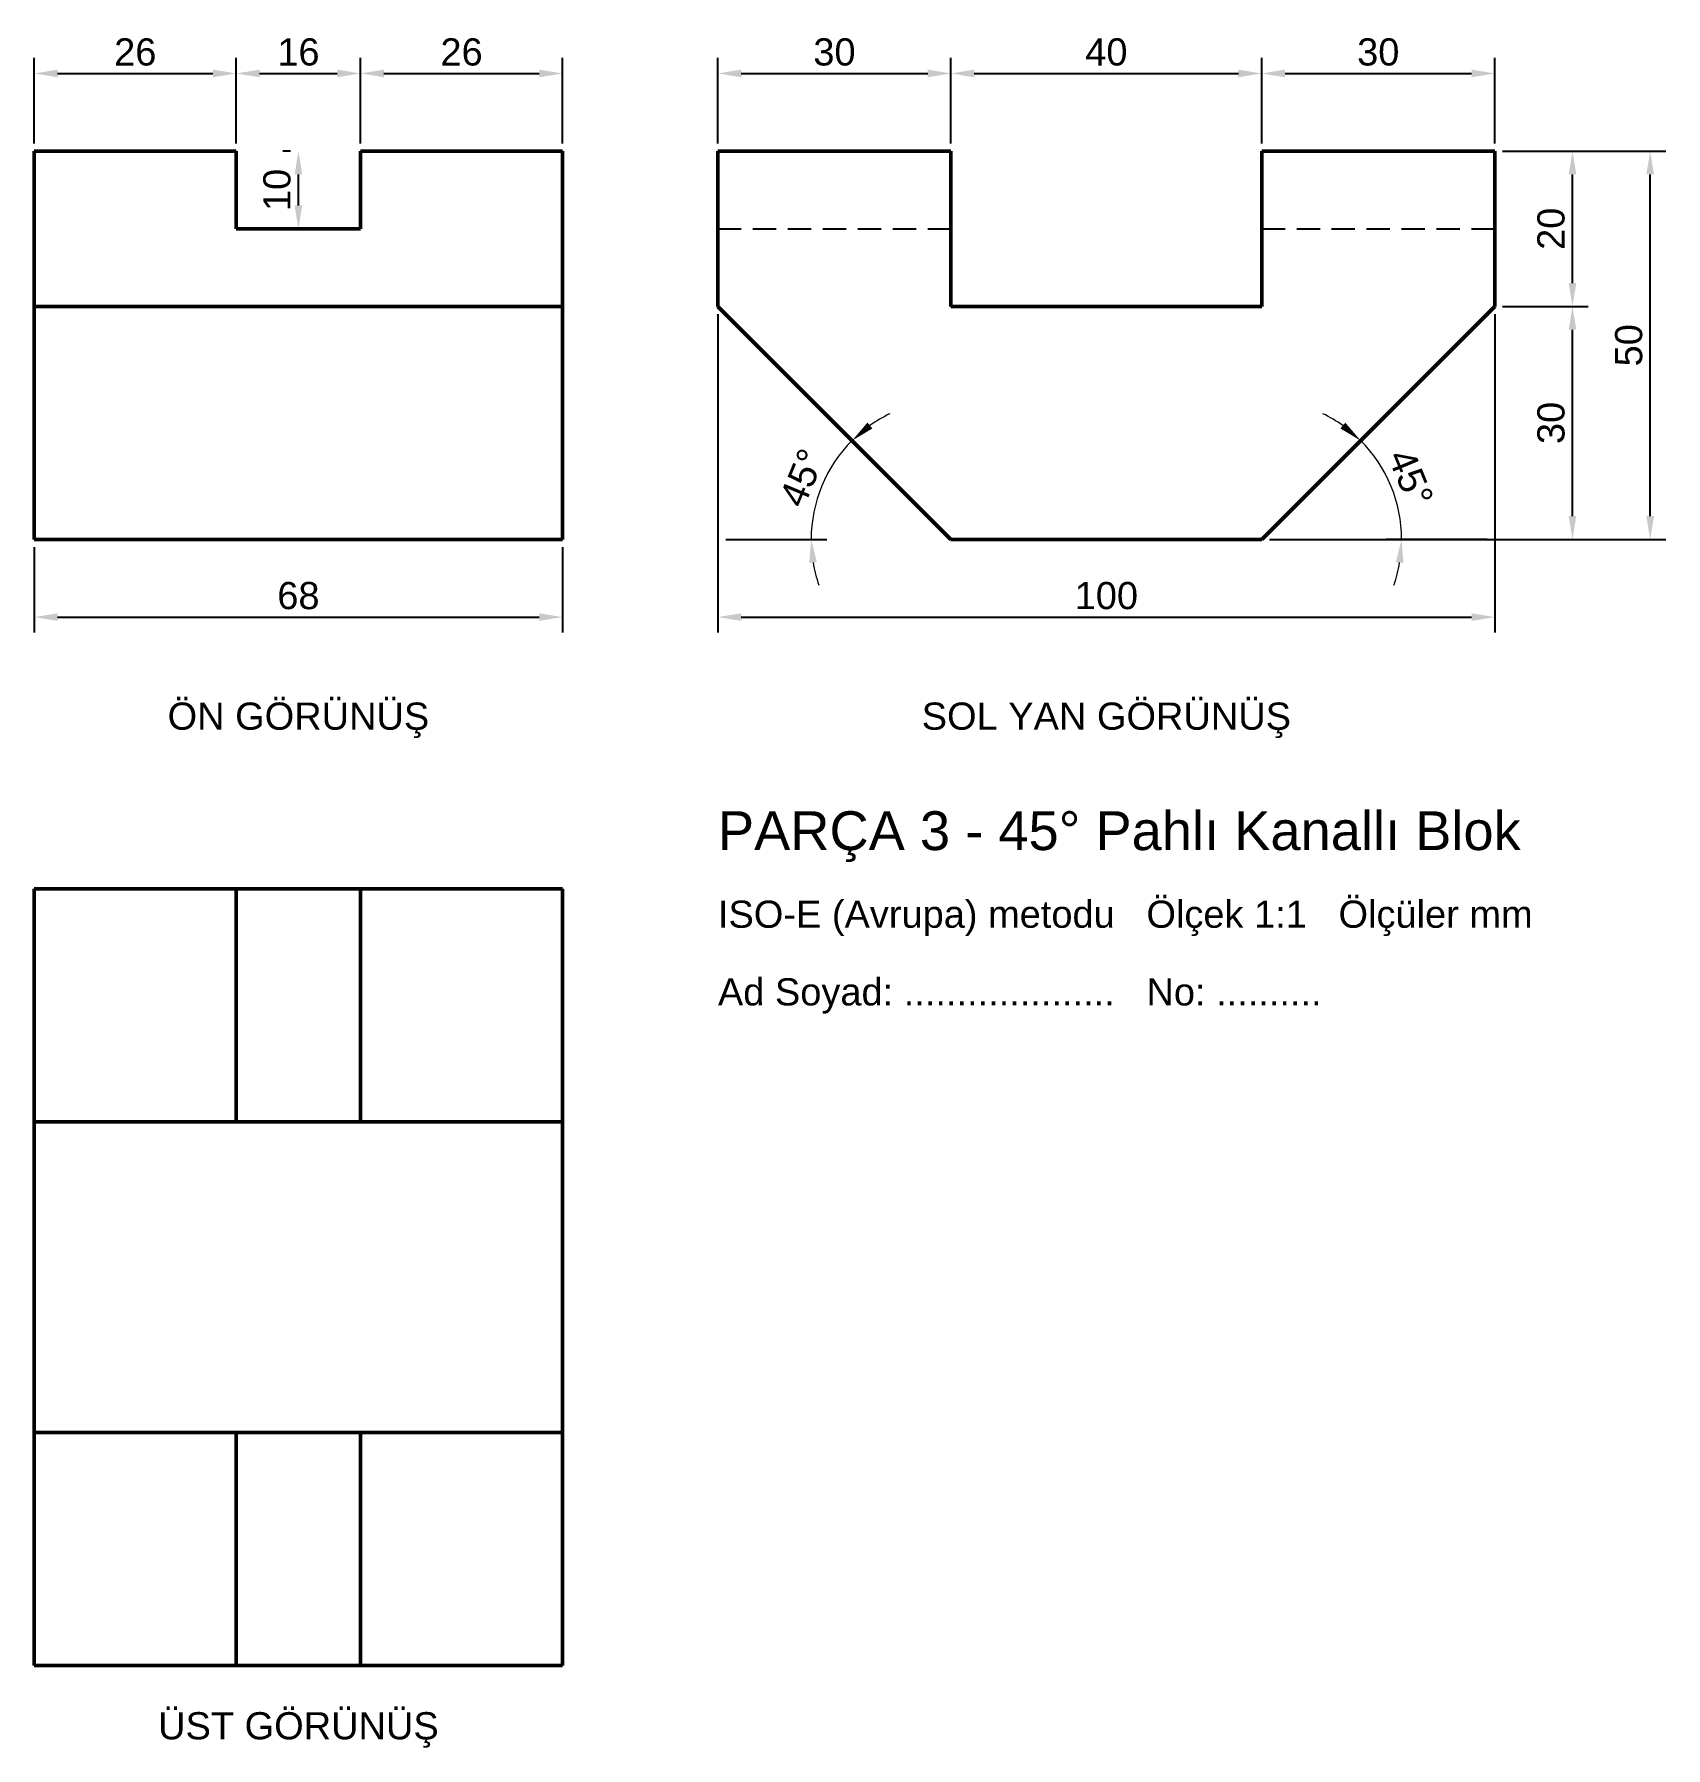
# Model space of a CAD drawing. Header units: millimetres. Extents: x 0 to 210, y -156 to 65.
import ezdxf
from ezdxf.enums import TextEntityAlignment as Align

# ---------------------------------------------------------------- set-up
doc = ezdxf.new("R2010")
doc.units = ezdxf.units.MM
doc.linetypes.add('GIZLI_ISO', pattern=[4.5, 3, -1.5])
for name, color, linetype, lineweight in [('GIZLI', 2, 'GIZLI_ISO', 25), ('GORUNEN', 7, 'Continuous', 50), ('OLCU', 4, 'Continuous', 18), ('YAZI', 3, 'Continuous', 25)]:
    doc.layers.add(name, color=color, linetype=linetype, lineweight=lineweight)
doc.styles.add('TR', font='arial.ttf')
doc.dimstyles.new('OLCU', dxfattribs={"dimtxt": 3.5, "dimasz": 3, "dimexe": 2, "dimexo": 1, "dimgap": 1, "dimtad": 1, "dimdec": 0, "dimtxsty": 'TR', "dimcen": 2.5, "dimclrd": 256, "dimclre": 256, "dimclrt": 256, "dimadec": 0, "dimazin": 3, "dimtfac": 1, "dimtmove": 0, "dimatfit": 3})

msp = doc.modelspace()

# ---------------------------------------------------------------- linework, layer by layer
at = {"layer": 'GIZLI'}
for p, q in [((88, 40), (118, 40)), ((158, 40), (188, 40))]:
    msp.add_line(p, q, dxfattribs=at)
at = {"layer": 'GORUNEN'}
for p, q in [((0, 0), (0, 50)), ((0, 50), (26, 50)), ((26, 40), (26, 50)), ((42, 50), (68, 50)), ((42, 40), (42, 50)), ((68, 0), (68, 50)), ((88, 30), (88, 50)), ((88, 50), (118, 50)), ((118, 30), (118, 50)), ((158, 50), (188, 50)), ((158, 30), (158, 50)), ((188, 30), (188, 50)), ((26, 40), (42, 40)), ((0, 30), (68, 30)), ((88, 30), (118, 0)), ((118, 30), (158, 30)), ((158, 0), (188, 30)), ((0, 0), (68, 0)), ((118, 0), (158, 0)), ((0, -45), (68, -45)), ((0, -145), (0, -45)), ((26, -75), (26, -45)), ((42, -75), (42, -45)), ((68, -145), (68, -45)), ((0, -75), (68, -75)), ((0, -115), (68, -115)), ((26, -145), (26, -115)), ((42, -145), (42, -115)), ((0, -145), (68, -145))]:
    msp.add_line(p, q, dxfattribs=at)

# ---------------------------------------------------------------- texts
at = {"layer": 'YAZI', "style": 'TR'}
for s, p in [('ÖN GÖRÜNÜŞ', (34, -21)), ('SOL YAN GÖRÜNÜŞ', (138, -21)), ('ÜST GÖRÜNÜŞ', (34, -151))]:
    msp.add_text(s, height=3.5, dxfattribs=at).set_placement(p, align=Align.TOP_CENTER)
for s, height, p in [('PARÇA 3 - 45° Pahlı Kanallı Blok', 5, (88, -40)), ('ISO-E (Avrupa) metodu   Ölçek 1:1   Ölçüler mm', 3.5, (88, -50)), ('Ad Soyad: ....................   No: ..........', 3.5, (88, -60))]:
    msp.add_text(s, height=height, dxfattribs=at).set_placement(p)

# ---------------------------------------------------------------- dimensions: what is measured, and where the dimension line sits
at = {"layer": 'OLCU'}
for base, p1, p2 in [((0, 60), (0, 50), (26, 50)), ((26, 60), (26, 50), (42, 50)), ((42, 60), (42, 50), (68, 50)), ((88, 60), (88, 50), (118, 50)), ((118, 60), (118, 50), (158, 50)), ((158, 60), (158, 50), (188, 50)), ((88, -10), (88, 30), (188, 30)), ((0, -10), (0, 0), (68, 0))]:
    msp.add_linear_dim(base=base, p1=p1, p2=p2, dimstyle='OLCU', dxfattribs=at).render()
for base, p1, p2 in [((34, 40), (34, 40), (34, 50)), ((208, 0), (158, 0), (188, 50)), ((198, 30), (188, 30), (188, 50)), ((198, 0), (158, 0), (188, 30))]:
    msp.add_linear_dim(base=base, p1=p1, p2=p2, angle=90, dimstyle='OLCU', dxfattribs=at).render()
for base, center, p1, p2 in [((101.37, 6.89), (118, 0), (88, 30), (88, 0)), ((174.63, 6.89), (158, 0), (188, 0), (188, 30))]:
    msp.add_angular_dim_3p(base=base, center=center, p1=p1, p2=p2, dimstyle='OLCU', dxfattribs=at).render()

doc.saveas('drawing.dxf')
